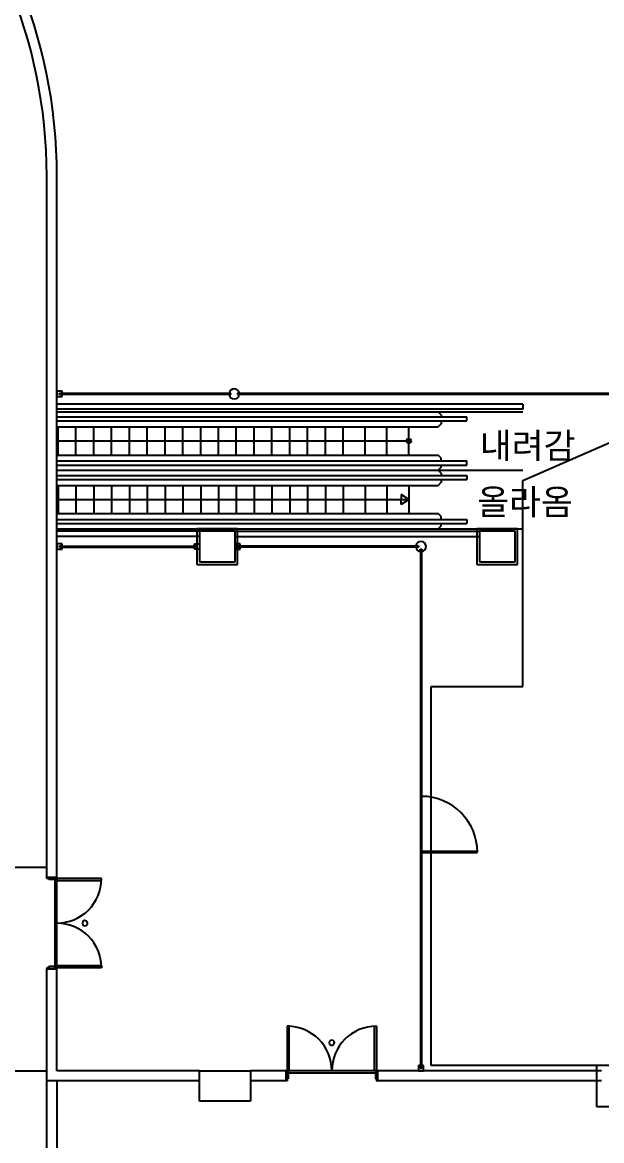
# Model space of a CAD drawing. Header units: millimetres. Extents: x -7718 to 421089, y 87466 to 341395.
# Drawn here: x 296075 to 307453, y 212135 to 234109 of the extents above; entities that cross this region are included whole.
import ezdxf
from ezdxf.enums import TextEntityAlignment as Align

# ---------------------------------------------------------------- set-up
doc = ezdxf.new("R2010")
doc.units = ezdxf.units.MM
doc.header["$LTSCALE"] = 200
doc.header["$MEASUREMENT"] = 0
doc.layers.add('e-plan', color=9, linetype='CONTINUOUS')
doc.styles.add('kiahn', font='HY울릉도L.TTF')

msp = doc.modelspace()

# ---------------------------------------------------------------- linework, layer by layer
at = {"layer": 'e-plan'}
for p, q in [((296553, 217309), (296553, 231089)), ((296753, 217309), (296753, 231089)), ((305903, 225109), (317631, 230209)), ((296853, 226859), (296753, 226859)), ((296753, 226859), (296753, 226824)), ((296753, 226824), (296753, 226794)), ((296753, 226794), (296753, 226759)), ((296803, 226794), (296803, 226824)), ((296803, 226824), (296853, 226824)), ((300170, 226819), (296803, 226819)), ((300170, 226799), (296803, 226799)), ((296853, 226794), (296803, 226794)), ((296853, 226824), (296853, 226859)), ((296853, 226759), (296853, 226794)), ((300170, 226824), (300137, 226824)), ((300137, 226794), (300170, 226794)), ((300170, 226794), (300170, 226824)), ((300335, 226824), (300303, 226824)), ((300303, 226824), (300303, 226794)), ((309243, 226819), (300303, 226819)), ((309243, 226799), (300303, 226799)), ((300303, 226794), (300335, 226794)), ((296753, 226759), (296853, 226759)), ((305903, 226609), (296753, 226609)), ((305903, 226609), (305903, 226509)), ((305903, 226609), (305903, 226509)), ((305903, 226509), (296753, 226509)), ((305903, 226509), (296753, 226509)), ((296753, 226459), (305903, 226459)), ((296753, 226356), (304803, 226356)), ((304303, 226399), (304243, 226459)), ((304303, 226399), (304303, 226356)), ((304803, 226276), (304803, 226356)), ((296753, 226276), (304803, 226276)), ((296753, 226161), (304243, 226161)), ((296777, 225606), (296777, 226161)), ((297127, 225606), (297127, 226161)), ((297477, 225606), (297477, 226161)), ((297827, 225606), (297827, 226161)), ((298177, 225606), (298177, 226161)), ((298527, 225606), (298527, 226161)), ((298877, 225606), (298877, 226161)), ((299227, 225606), (299227, 226161)), ((299577, 225606), (299577, 226161)), ((299927, 225606), (299927, 226161)), ((300277, 225606), (300277, 226161)), ((300627, 225606), (300627, 226161)), ((300977, 225606), (300977, 226161)), ((301327, 225606), (301327, 226161)), ((301677, 225606), (301677, 226161)), ((302027, 225606), (302027, 226161)), ((302377, 225606), (302377, 226161)), ((302807, 225606), (302807, 226161)), ((303236, 225606), (303236, 226161)), ((303666, 225606), (303666, 226161)), ((304303, 226221), (304243, 226161)), ((304303, 226276), (304303, 226221)), ((296753, 225884), (303666, 225884)), ((296753, 225606), (304243, 225606)), ((296753, 225491), (304803, 225491)), ((304303, 225546), (304243, 225606)), ((304303, 225491), (304303, 225546)), ((304803, 225411), (304803, 225491)), ((296753, 225411), (304803, 225411)), ((296753, 225309), (305903, 225309)), ((304303, 225369), (304243, 225309)), ((304303, 225249), (304243, 225309)), ((304303, 225369), (304303, 225411)), ((304303, 225249), (304303, 225206)), ((296753, 225206), (304803, 225206)), ((296753, 225126), (304803, 225126)), ((296753, 225011), (304243, 225011)), ((296777, 225011), (296777, 224456)), ((297127, 225011), (297127, 224456)), ((297477, 225011), (297477, 224456)), ((297827, 225011), (297827, 224456)), ((298177, 225011), (298177, 224456)), ((298527, 225011), (298527, 224456)), ((298877, 225011), (298877, 224456)), ((299227, 225011), (299227, 224456)), ((299577, 225011), (299577, 224456)), ((299927, 225011), (299927, 224456)), ((300277, 225011), (300277, 224456)), ((300627, 225011), (300627, 224456)), ((300977, 225011), (300977, 224456)), ((301327, 225011), (301327, 224456)), ((301677, 225011), (301677, 224456)), ((302027, 225011), (302027, 224456)), ((302377, 225011), (302377, 224456)), ((302807, 225011), (302807, 224456)), ((303236, 225011), (303236, 224456)), ((303666, 225011), (303666, 224456)), ((304303, 225071), (304243, 225011)), ((304303, 225126), (304303, 225071)), ((304803, 225206), (304803, 225126)), ((305903, 221059), (305903, 225109)), ((303666, 224734), (303515, 224833)), ((303515, 224833), (303515, 224734)), ((296753, 224734), (303666, 224734)), ((303666, 224734), (303515, 224634)), ((303515, 224634), (303515, 224734)), ((296753, 224456), (304243, 224456)), ((304303, 224396), (304243, 224456)), ((304303, 224341), (304303, 224396)), ((296753, 224341), (304803, 224341)), ((296753, 224261), (304803, 224261)), ((296753, 224159), (305903, 224159)), ((300303, 224159), (299503, 224159)), ((299503, 224159), (299503, 223459)), ((300303, 224159), (299503, 224159)), ((300303, 223459), (300303, 224159)), ((304303, 224219), (304243, 224159)), ((304303, 224219), (304303, 224261)), ((304803, 224341), (304803, 224261)), ((305803, 224159), (305003, 224159)), ((305003, 224159), (305003, 223459)), ((305803, 223459), (305803, 224159)), ((299553, 224109), (296753, 224109)), ((299553, 224109), (296753, 224109)), ((299553, 224009), (296753, 224009)), ((299553, 224009), (296753, 224009)), ((300253, 224109), (305053, 224109)), ((300253, 224109), (305053, 224109)), ((300253, 224009), (305053, 224009)), ((300253, 224009), (305053, 224009)), ((296853, 223859), (296753, 223859)), ((296753, 223859), (296753, 223824)), ((296753, 223824), (296753, 223794)), ((296753, 223794), (296753, 223759)), ((296753, 223759), (296853, 223759)), ((296803, 223794), (296803, 223824)), ((296803, 223824), (296853, 223824)), ((296803, 223819), (299503, 223819)), ((296803, 223799), (299503, 223799)), ((296853, 223794), (296803, 223794)), ((296853, 223824), (296853, 223859)), ((296853, 223759), (296853, 223794)), ((299453, 223824), (299453, 223859)), ((299453, 223859), (299553, 223859)), ((299503, 223824), (299453, 223824)), ((299453, 223759), (299453, 223794)), ((299453, 223794), (299503, 223794)), ((299553, 223759), (299453, 223759)), ((299503, 223794), (299503, 223824)), ((299553, 223859), (299553, 223824)), ((299553, 223824), (299553, 223794)), ((299553, 223794), (299553, 223759)), ((300353, 223859), (300253, 223859)), ((300253, 223859), (300253, 223824)), ((300253, 223824), (300253, 223794)), ((300253, 223794), (300253, 223759)), ((300253, 223759), (300353, 223759)), ((300303, 223794), (300303, 223824)), ((300303, 223824), (300353, 223824)), ((303854, 223819), (300303, 223819)), ((303854, 223799), (300303, 223799)), ((300353, 223794), (300303, 223794)), ((300353, 223824), (300353, 223859)), ((300353, 223759), (300353, 223794)), ((303804, 223824), (303854, 223824)), ((303854, 223794), (303804, 223794)), ((303854, 223824), (303854, 223794)), ((303888, 223710), (303888, 223760)), ((303888, 223760), (303918, 223760)), ((303893, 223760), (303893, 213559)), ((303913, 223760), (303913, 213559)), ((303918, 223760), (303918, 223710)), ((299503, 223459), (300303, 223459)), ((305003, 223459), (305803, 223459)), ((304103, 213609), (304103, 221059)), ((304103, 221059), (305903, 221059)), ((303913, 217820), (305011, 217820)), ((303913, 217800), (303913, 217820)), ((303913, 217800), (305011, 217800)), ((305011, 217800), (305011, 217820)), ((275553, 217509), (296553, 217509)), ((296753, 217309), (296553, 217309)), ((296553, 217284), (296553, 217309)), ((296553, 217309), (296753, 217309)), ((296593, 217284), (296553, 217284)), ((296593, 217264), (296593, 217284)), ((296713, 217264), (296593, 217264)), ((296753, 217284), (296713, 217284)), ((296713, 217284), (296713, 217264)), ((296713, 217264), (296713, 215554)), ((296753, 217309), (296753, 217284)), ((296753, 215534), (296753, 217284)), ((297628, 217284), (296753, 217284)), ((296753, 217284), (296753, 217244)), ((296753, 217244), (297628, 217244)), ((297628, 217244), (297628, 217284)), ((296753, 215534), (296753, 215574)), ((296753, 215574), (297628, 215574)), ((297628, 215574), (297628, 215534)), ((296593, 215534), (296553, 215534)), ((296553, 215534), (296553, 215509)), ((296553, 213309), (296553, 215509)), ((296753, 215509), (296553, 215509)), ((296553, 215509), (296753, 215509)), ((296593, 215554), (296593, 215534)), ((296713, 215554), (296593, 215554)), ((296713, 215534), (296713, 215554)), ((296753, 215534), (296713, 215534)), ((296753, 215509), (296753, 215534)), ((297628, 215534), (296753, 215534)), ((296753, 213509), (296753, 215509)), ((301278, 214384), (301278, 213509)), ((301318, 214384), (301278, 214384)), ((301318, 213509), (301318, 214384)), ((302988, 213509), (302988, 214384)), ((302988, 214384), (303028, 214384)), ((303028, 214384), (303028, 213509)), ((303888, 213609), (303853, 213609)), ((303853, 213609), (303853, 213509)), ((303888, 213559), (303888, 213609)), ((303953, 213609), (303918, 213609)), ((303918, 213609), (303918, 213559)), ((303953, 213509), (303953, 213609)), ((307353, 213609), (304103, 213609)), ((308353, 213609), (307353, 213609)), ((307353, 213609), (307353, 212809)), ((275553, 213509), (296553, 213509)), ((299553, 213509), (296753, 213509)), ((301253, 213509), (300553, 213509)), ((301253, 213509), (301253, 213309)), ((301253, 213309), (301253, 213509)), ((301253, 213509), (301278, 213509)), ((303028, 213509), (301278, 213509)), ((301278, 213509), (301278, 213469)), ((301278, 213509), (301318, 213509)), ((301278, 213469), (301298, 213469)), ((301298, 213469), (303008, 213469)), ((301298, 213469), (301298, 213349)), ((303028, 213509), (302988, 213509)), ((303028, 213469), (303008, 213469)), ((303008, 213469), (303008, 213349)), ((303053, 213509), (303028, 213509)), ((303028, 213509), (303028, 213469)), ((307453, 213509), (303053, 213509)), ((303053, 213509), (303053, 213309)), ((303053, 213309), (303053, 213509)), ((303853, 213509), (303888, 213509)), ((303918, 213559), (303888, 213559)), ((303888, 213509), (303918, 213509)), ((303918, 213509), (303953, 213509)), ((299553, 213309), (296553, 213309)), ((296553, 198599), (296553, 213309)), ((296753, 213309), (296753, 198799)), ((301253, 213309), (300553, 213309)), ((301278, 213309), (301253, 213309)), ((301298, 213349), (301278, 213349)), ((301278, 213349), (301278, 213309)), ((303008, 213349), (303028, 213349)), ((303028, 213349), (303028, 213309)), ((303028, 213309), (303053, 213309)), ((307453, 213309), (303053, 213309)), ((307353, 212809), (308353, 212809))]:
    msp.add_line(p, q, dxfattribs=at)
at = {"layer": 'e-plan', "ltscale": 0.5}
for p, q in [((300253, 224109), (299553, 224109)), ((299553, 224109), (299553, 223509)), ((300253, 224109), (299553, 224109)), ((300253, 223509), (300253, 224109)), ((305753, 224109), (305053, 224109)), ((305053, 224109), (305053, 223509)), ((305753, 223509), (305753, 224109)), ((299553, 223509), (300253, 223509)), ((305053, 223509), (305753, 223509)), ((299553, 213509), (300553, 213509)), ((299553, 212909), (299553, 213509)), ((300553, 213509), (300553, 212909)), ((300553, 212909), (299553, 212909))]:
    msp.add_line(p, q, dxfattribs=at)
at = {"layer": 'e-plan'}
for radius in [45, 30, 15]:
    msp.add_circle((303666, 225884), radius, dxfattribs=at)
for centre, radius, start, end in [((286753, 231089), 10000, 0, 90), ((286753, 231089), 9800, 0, 90), ((300236, 226809), 100, 8.6269, 171.3731), ((300236, 226809), 100, 188.6269, 351.3731), ((303903, 223809), 100, 278.6365, 171.3622), ((303903, 223809), 100, 188.6161, 261.3826), ((303913, 217800), 1100, 0.0001, 90), ((296753, 217284), 875, 269.9998, 0), ((297303, 216409), 50, 120, 300), ((297303, 216409), 50, 300, 120), ((296753, 215534), 875, 359.9999, 90.0001), ((301278, 213509), 875, 359.9998, 90), ((303028, 213509), 875, 89.9999, 180.0001), ((302153, 214059), 50, 30, 210), ((302153, 214059), 50, 210, 30)]:
    msp.add_arc(centre, radius, start, end, dxfattribs=at)

# ---------------------------------------------------------------- texts
at = {"layer": 'e-plan', "style": 'kiahn'}
for s, p in [('내려감', (306941, 225541)), ('올라옴', (306889, 224436))]:
    msp.add_text(s, height=500, dxfattribs=at).set_placement(p, align=Align.RIGHT)

doc.saveas('drawing.dxf')
